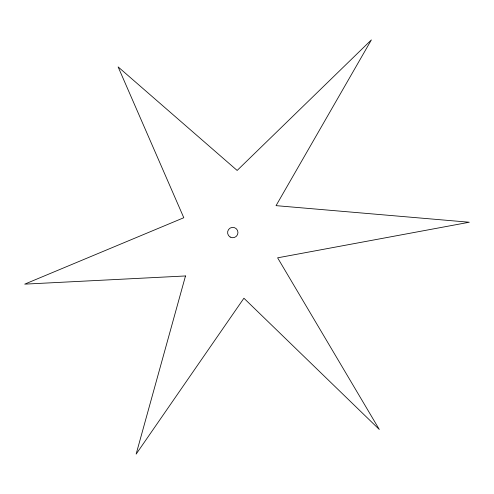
<?xml version="1.0" encoding="UTF-8"?>
<svg xmlns="http://www.w3.org/2000/svg" width="494" height="494" viewBox="0 0 494 494"><rect width="100%" height="100%" fill="white"/><g stroke="black" fill="none" stroke-linecap="round" stroke-linejoin="round"><path stroke-width="0.74" d="M185.497 275.961L136.134 454.11L243.913 298.222L379.306 429.471L277.616 257.825L469.3 222.238L276.047 205.646L371.377 39.891L237.145 170.449L118.122 66.906L183.793 217.731L24.7 284.143L185.497 275.961M230.185 237.046A5.187 5.187 0 0 0 237.966 232.551A5.187 5.187 0 0 0 230.185 228.055A5.187 5.187 0 0 0 230.185 237.046"/></g></svg>
